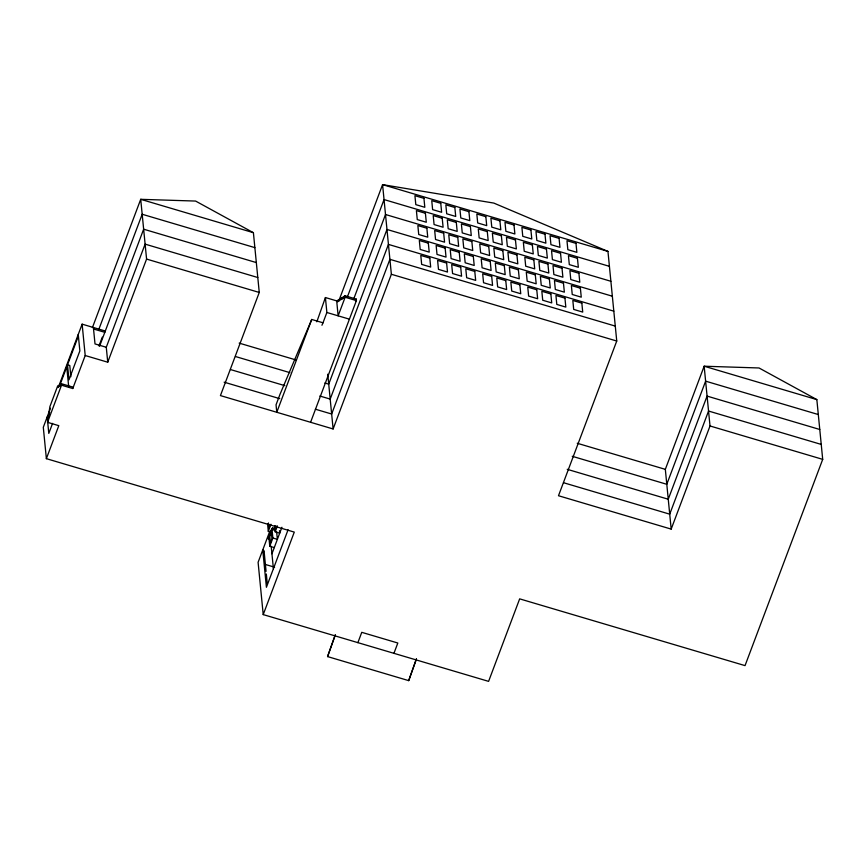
<?xml version="1.0" encoding="UTF-8"?>
<svg xmlns="http://www.w3.org/2000/svg" width="866" height="866" viewBox="0 0 866 866"><rect width="100%" height="100%" fill="white"/><g stroke="black" fill="none" stroke-linecap="round" stroke-linejoin="round"><path stroke-width="1.3" d="M316.826 321.795L325.41 297.547L337.935 301.249M50.477 408.222L43.3 427.284L46.374 458.666L294.288 532.103L263.221 614.6L488.597 681.369L519.665 598.861L745.041 665.618L822.7 459.359L816.844 399.605L759.027 367.974L704.155 366.221L665.326 469.35L671.182 529.104L558.494 495.731L616.744 341.031L607.954 251.4L493.804 203.077L382.577 184.631L339.31 299.549M58.953 385.727L82.129 324.155L104.667 330.834L104.818 332.327L93.55 328.993M47.327 418.473L49.698 412.194M59.44 386.312L78.395 335.965M62.947 385.013L60.447 384.266L58.747 386.896L58.596 385.402L57.816 387.47L57.676 385.976L49.903 406.598L47.533 422.327L58.801 425.661L46.374 458.666M61.367 383.703L61.508 385.197L72.776 388.531L72.636 387.037L61.367 383.703L60.588 385.76L60.447 384.266M47.533 422.327L61.508 385.197M52.577 423.366L48.799 433.411L47.186 416.979M92.413 327.608L140.714 199.321L195.597 201.064L253.402 232.694L259.259 292.459L220.429 395.589L333.118 428.962L391.367 274.273L382.577 184.631L607.954 251.4M72.776 388.531L85.204 355.525L82.129 324.155M98.821 329.405L142.186 214.259L254.864 247.633M98.984 345.924L102.296 337.123M99.601 346.162L143.648 229.198L256.336 262.582M85.204 355.525L107.741 362.205L106.28 347.266L145.109 244.136L257.797 277.521M107.741 362.205L146.581 259.075L140.714 199.321L253.402 232.694M311.728 319.457L276.774 412.281L276.048 404.812L279.924 394.495L311.728 319.457L322.996 322.801L326.872 312.485L325.41 297.547M344.993 295.761L344.213 297.828L344.062 296.334L343.293 298.391L343.142 296.897L342.362 298.965L342.222 297.471L341.442 299.539L341.291 298.045L339.591 300.675L339.45 299.181L338.671 301.238L338.53 299.744L337.751 301.812L337.599 300.318L336.831 302.375L338.141 315.819L345.133 297.255L344.993 295.761L356.262 299.106L356.402 300.599L310.58 422.294M347.353 297.016L384.039 199.57L609.415 266.338M353.783 298.781L385.511 214.508L610.876 281.277M270.095 524.677L268.925 527.762L268.46 522.988M270.549 531.995L268.298 531.323L270.961 524.255M355.482 301.162L356.262 299.106M268.915 537.548L268.363 539.009L270.268 531.399L272.563 527.838L274.814 528.509M272.563 527.838L268.882 537.299L269.77 546.262L274.273 547.593M274.143 529.126L275.031 526.766M276.611 526.203L275.832 528.271L275.594 525.879M269.77 546.262L272.877 538.013L271.989 529.05L275.377 530.046M279.469 530.674L279.707 533.164L275.204 531.821L277.423 525.933M271.946 553.785L281.926 527.264M288.086 529.732L266.414 587.289L262.755 549.942A2.382 2.165 -5.6 0 1 264.238 552.67L266.068 571.343M327.575 656.59L335.25 634.973L327.575 656.59L408.709 680.633L416.384 659.004L408.709 680.633M357.885 642.648L361.761 632.332L397.819 643.016L393.943 653.321M671.182 529.104L710.012 425.975L704.155 366.221L816.844 399.605M321.946 325.259L322.996 322.801M612.349 296.215L386.972 229.458L328.723 384.147L324.837 382.999M613.81 311.154L388.433 244.396L330.195 399.085L319.825 396.022M615.271 326.092L389.906 259.335L331.656 414.024L315.376 409.207M391.367 274.273L616.744 341.031M818.305 414.543L705.617 381.159L666.788 484.289L572.231 456.285M819.766 429.482L707.078 396.098L668.249 499.227L567.219 469.307M345.133 297.255L356.402 300.599M821.239 444.42L708.55 411.036L669.721 514.166L563.506 482.708M146.581 259.075L259.259 292.459M326.872 312.485L349.409 319.164M710.012 425.975L822.7 459.359M239.178 343.12L296.172 360.007M577.243 443.262L665.326 469.35M235.465 356.521L289.872 372.64M230.453 369.544L284.86 385.662M106.28 347.266L95.011 343.932L93.398 327.5M224.142 382.177L279.74 398.652M272.021 529.299L275.399 530.295M272.877 538.013L277.38 539.345L276.644 531.876M265.526 564.513L274.587 567.198M327.749 374.188L333.118 428.962M274.587 525.597L275.204 531.821M269.986 533.867L269.748 531.378L258.1 562.315L263.221 614.6M271.21 546.316L273.407 568.724M267.572 523.854L268.298 531.323M266.327 574.017L267.237 583.348M78.243 334.471L79.856 350.903L68.988 379.784L67.526 364.846L69.778 365.506L70.871 376.71M66.747 366.903L68.685 386.68M271.361 532.601L269.813 536.725L270.398 542.711L271.946 538.576L271.361 532.601M423.939 198.336L414.922 195.673L415.81 204.636L424.816 207.299L423.939 198.336M440.762 203.315L431.744 200.652L432.621 209.615L441.638 212.278L440.762 203.315M454.845 207.494L445.828 204.82L446.704 213.783L455.722 216.457L454.845 207.494M468.928 211.661L459.911 208.998L460.799 217.961L469.805 220.624L468.928 211.661M485.837 216.673L476.82 213.999L477.696 222.963L486.714 225.636L485.837 216.673M499.92 220.841L490.903 218.178L491.78 227.141L500.797 229.804L499.92 220.841M514.003 225.019L504.986 222.346L505.874 231.309L514.88 233.982L514.003 225.019M530.912 230.02L521.895 227.357L522.772 236.321L531.789 238.984L530.912 230.02M544.995 234.199L535.978 231.525L536.855 240.488L545.872 243.162L544.995 234.199M559.079 238.367L550.062 235.704L550.938 244.667L559.956 247.33L559.079 238.367M575.987 243.378L566.97 240.705L567.847 249.668L576.864 252.342L575.987 243.378M425.412 213.274L416.394 210.611L417.271 219.574L426.288 222.237L425.412 213.274M442.223 218.264L433.206 215.591L434.082 224.554L443.1 227.228L442.223 218.264M456.306 222.432L447.289 219.758L448.177 228.721L457.183 231.395L456.306 222.432M470.39 226.6L461.383 223.937L462.26 232.9L471.277 235.563L470.39 226.6M487.298 231.612L478.281 228.938L479.158 237.901L488.175 240.575L487.298 231.612M501.382 235.779L492.364 233.116L493.252 242.079L502.258 244.742L501.382 235.779M515.465 239.958L506.458 237.284L507.335 246.247L516.352 248.921L515.465 239.958M532.374 244.959L523.356 242.296L524.233 251.259L533.25 253.922L532.374 244.959M546.457 249.137L537.44 246.464L538.327 255.427L547.334 258.1L546.457 249.137M560.54 253.305L551.534 250.642L552.411 259.605L561.428 262.268L560.54 253.305M577.449 258.317L568.432 255.643L569.308 264.606L578.326 267.28L577.449 258.317M426.873 228.213L417.856 225.55L418.733 234.513L427.75 237.176L426.873 228.213M443.684 233.203L434.678 230.529L435.555 239.492L444.561 242.166L443.684 233.203M457.778 237.371L448.761 234.697L449.638 243.66L458.655 246.334L457.778 237.371M471.862 241.538L462.845 238.875L463.721 247.838L472.739 250.512L471.862 241.538M488.76 246.55L479.742 243.876L480.63 252.84L489.636 255.513L488.76 246.55M502.854 250.718L493.837 248.055L494.713 257.018L503.731 259.692L502.854 250.718M516.937 254.896L507.92 252.222L508.797 261.186L517.814 263.859L516.937 254.896M533.835 259.908L524.818 257.234L525.705 266.198L534.712 268.871L533.835 259.908M547.918 264.076L538.912 261.402L539.789 270.365L548.806 273.039L547.918 264.076M562.012 268.244L552.995 265.581L553.872 274.544L562.889 277.207L562.012 268.244M578.91 273.255L569.893 270.582L570.781 279.545L579.787 282.219L578.91 273.255M428.334 243.162L419.317 240.488L420.205 249.451L429.211 252.125L428.334 243.162M445.156 248.141L436.139 245.468L437.016 254.431L446.033 257.105L445.156 248.141M459.24 252.309L450.223 249.635L451.099 258.598L460.117 261.272L459.24 252.309M473.323 256.488L464.306 253.814L465.183 262.777L474.2 265.451L473.323 256.488M490.232 261.489L481.215 258.815L482.091 267.778L491.109 270.452L490.232 261.489M504.315 265.667L495.298 262.993L496.175 271.956L505.192 274.63L504.315 265.667M518.398 269.835L509.381 267.161L510.258 276.124L519.275 278.798L518.398 269.835M535.307 274.847L526.29 272.173L527.167 281.136L536.184 283.81L535.307 274.847M549.39 279.014L540.373 276.341L541.25 285.304L550.267 287.977L549.39 279.014M563.474 283.182L554.457 280.519L555.333 289.482L564.351 292.156L563.474 283.182M580.382 288.194L571.365 285.52L572.242 294.483L581.259 297.157L580.382 288.194M429.807 258.1L420.789 255.427L421.666 264.39L430.683 267.064L429.807 258.1M446.618 263.08L437.601 260.406L438.477 269.369L447.495 272.043L446.618 263.08M460.701 267.248L451.684 264.574L452.572 273.548L461.578 276.211L460.701 267.248M474.785 271.426L465.778 268.752L466.655 277.715L475.672 280.389L474.785 271.426M491.693 276.427L482.676 273.753L483.553 282.727L492.57 285.39L491.693 276.427M505.776 280.606L496.759 277.932L497.647 286.895L506.653 289.569L505.776 280.606M519.86 284.773L510.853 282.1L511.73 291.063L520.747 293.736L519.86 284.773M536.768 289.785L527.751 287.111L528.628 296.075L537.645 298.748L536.768 289.785M550.852 293.953L541.835 291.279L542.722 300.242L551.729 302.916L550.852 293.953M564.935 298.131L555.929 295.458L556.806 304.421L565.823 307.094L564.935 298.131M581.844 303.132L572.827 300.459L573.703 309.422L582.721 312.096L581.844 303.132"/></g></svg>
